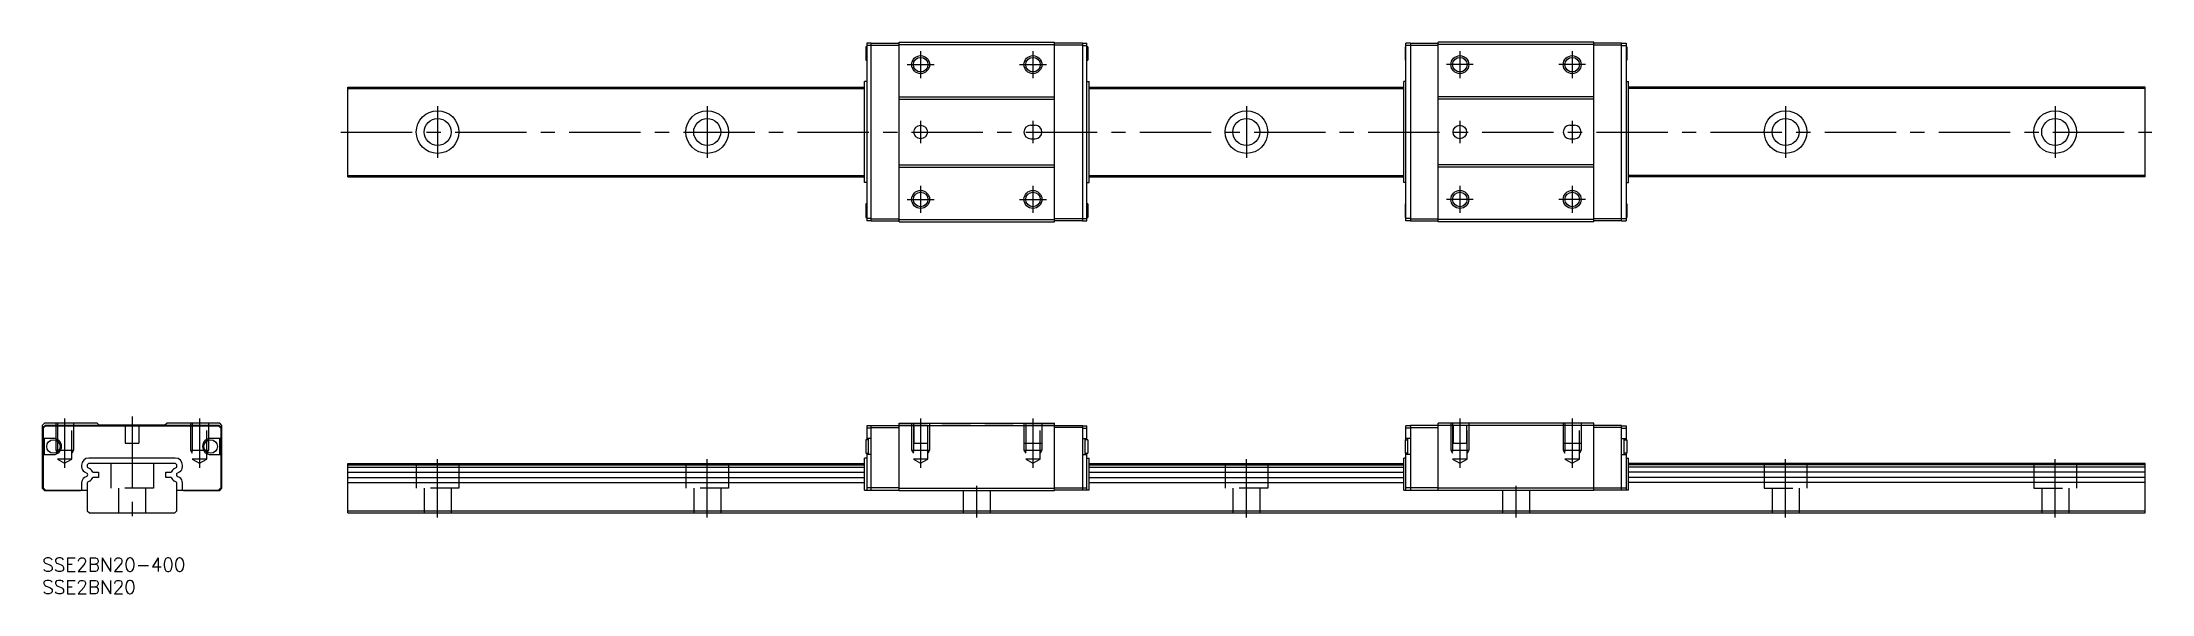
# Model space of a CAD drawing. Extents: x 0 to 469, y -8 to 115.
import ezdxf

# ---------------------------------------------------------------- set-up
doc = ezdxf.new("R2010")
doc.units = 0
doc.header["$LTSCALE"] = 0.5
doc.linetypes.add('CENTER', pattern=[50.8, 31.75, -6.35, 6.35, -6.35])
doc.linetypes.add('DASHED', pattern=[19.05, 12.7, -6.35])
for name, color, linetype in [('MSM_CENTER', 1, 'CENTER'), ('MSM_CONTINUOUS', 7, 'CONTINUOUS'), ('MSM_DASHED', 4, 'DASHED'), ('MSM_NARROW', 5, 'CONTINUOUS'), ('MSM_PART_NUMBER', 7, 'CONTINUOUS')]:
    doc.layers.add(name, color=color, linetype=linetype)
doc.styles.get("Standard").update_dxf_attribs({"font": 'txt.shx', "height": 3, "bigfont": 'bigfont.shx'})

# ---------------------------------------------------------------- blocks, each defined once
blk = doc.blocks.new('*U2')
at = {"layer": 'MSM_PART_NUMBER'}
blk.add_text('SSE2BN20-400', height=3, dxfattribs=at).set_placement((0, -3))
blk = doc.blocks.new('*U3')
at = {"layer": 'MSM_PART_NUMBER'}
blk.add_text('SSE2BN20', height=3, dxfattribs=at).set_placement((0, -8))

msp = doc.modelspace()

# ---------------------------------------------------------------- linework, layer by layer
at = {"layer": 'MSM_CENTER'}
for p, q in [((195.5, 112.79), (195.5, 106.79)), ((220.5, 112.79), (220.5, 106.79)), ((315.5, 112.79), (315.5, 106.79)), ((340.5, 112.79), (340.5, 106.79)), ((192.5, 109.79), (198.5, 109.79)), ((217.5, 109.79), (223.5, 109.79)), ((318.5, 109.79), (312.5, 109.79)), ((343.5, 109.79), (337.5, 109.79)), ((88, 100.54), (88, 89.04)), ((148, 100.54), (148, 89.04)), ((268, 100.54), (268, 89.04)), ((388, 100.54), (388, 89.04)), ((448, 100.54), (448, 89.04)), ((66.5, 94.79), (469.5, 94.79)), ((195.5, 97.29), (195.5, 92.29)), ((220.5, 97.29), (220.5, 92.29)), ((315.5, 97.29), (315.5, 92.29)), ((340.5, 97.29), (340.5, 92.29)), ((195.5, 82.79), (195.5, 76.79)), ((220.5, 82.79), (220.5, 76.79)), ((315.5, 82.79), (315.5, 76.79)), ((340.5, 82.79), (340.5, 76.79)), ((192.5, 79.79), (198.5, 79.79)), ((217.5, 79.79), (223.5, 79.79)), ((318.5, 79.79), (312.5, 79.79)), ((343.5, 79.79), (337.5, 79.79)), ((5, 31), (5, 20.06)), ((20, 31.5), (20, 8.5)), ((35, 31), (35, 20.06)), ((195.5, 31), (195.5, 20.06)), ((220.5, 31), (220.5, 20.06)), ((315.5, 31), (315.5, 20.06)), ((340.5, 31), (340.5, 20.06)), ((88, 9), (88, 22)), ((148, 9), (148, 22)), ((268, 9), (268, 22)), ((388, 9), (388, 22)), ((448, 9), (448, 22)), ((208, 9), (208, 16)), ((328, 9), (328, 16))]:
    msp.add_line(p, q, dxfattribs=at)
at = {"layer": 'MSM_CONTINUOUS'}
for p, q in [((183.3, 113.79), (183.3, 110.79)), ((183.5, 113.79), (183.3, 113.79)), ((184.5, 114.54), (183.5, 114.54)), ((183.5, 114.54), (183.5, 75.04)), ((184.5, 114.04), (183.5, 114.04)), ((184.5, 74.99), (184.5, 114.59)), ((184.5, 114.59), (190.7, 114.59)), ((184.5, 114.09), (190.7, 114.09)), ((190.7, 74.79), (190.7, 114.79)), ((190.7, 114.79), (225.3, 114.79)), ((190.7, 114.29), (225.3, 114.29)), ((225.3, 74.79), (225.3, 114.79)), ((231.5, 114.59), (225.3, 114.59)), ((231.5, 114.09), (225.3, 114.09)), ((231.5, 114.59), (231.5, 74.99)), ((231.5, 114.54), (232.5, 114.54)), ((231.5, 114.04), (232.5, 114.04)), ((232.5, 75.04), (232.5, 114.54)), ((232.7, 113.79), (232.5, 113.79)), ((232.7, 113.79), (232.7, 110.79)), ((303.3, 113.79), (303.3, 110.79)), ((303.3, 113.79), (303.5, 113.79)), ((304.5, 114.54), (303.5, 114.54)), ((303.5, 75.04), (303.5, 114.54)), ((304.5, 114.04), (303.5, 114.04)), ((304.5, 114.59), (304.5, 74.99)), ((304.5, 114.59), (310.7, 114.59)), ((304.5, 114.09), (310.7, 114.09)), ((310.7, 74.79), (310.7, 114.79)), ((345.3, 114.79), (310.7, 114.79)), ((345.3, 114.29), (310.7, 114.29)), ((345.3, 74.79), (345.3, 114.79)), ((351.5, 114.59), (345.3, 114.59)), ((351.5, 114.09), (345.3, 114.09)), ((351.5, 74.99), (351.5, 114.59)), ((351.5, 114.54), (352.5, 114.54)), ((351.5, 114.04), (352.5, 114.04)), ((352.5, 114.54), (352.5, 75.04)), ((352.5, 113.79), (352.7, 113.79)), ((352.7, 113.79), (352.7, 110.79)), ((183.3, 110.79), (183.5, 110.79)), ((232.5, 110.79), (232.7, 110.79)), ((303.5, 110.79), (303.3, 110.79)), ((352.7, 110.79), (352.5, 110.79)), ((68, 84.79), (68, 104.79)), ((68, 104.79), (183, 104.79)), ((68, 104.49), (183, 104.49)), ((183.5, 106.02), (183, 106.02)), ((183, 83.56), (183, 106.02)), ((232.5, 106.02), (233, 106.02)), ((233, 83.56), (233, 106.02)), ((233, 104.79), (303, 104.79)), ((233, 104.49), (303, 104.49)), ((303.5, 106.02), (303, 106.02)), ((303, 83.56), (303, 106.02)), ((352.5, 106.02), (353, 106.02)), ((353, 83.56), (353, 106.02)), ((468, 104.79), (353, 104.79)), ((468, 104.49), (353, 104.49)), ((468, 84.79), (468, 104.79)), ((190.7, 102.59), (225.3, 102.59)), ((190.7, 102.09), (225.3, 102.09)), ((345.3, 102.59), (310.7, 102.59)), ((345.3, 102.09), (310.7, 102.09)), ((220, 96.29), (221, 96.29)), ((340, 96.29), (341, 96.29)), ((220, 93.29), (221, 93.29)), ((340, 93.29), (341, 93.29)), ((68, 85.09), (183, 85.09)), ((68, 84.79), (183, 84.79)), ((190.7, 87.49), (225.3, 87.49)), ((190.7, 86.99), (225.3, 86.99)), ((233, 85.09), (303, 85.09)), ((233, 84.79), (303, 84.79)), ((345.3, 87.49), (310.7, 87.49)), ((345.3, 86.99), (310.7, 86.99)), ((468, 85.09), (353, 85.09)), ((468, 84.79), (353, 84.79)), ((183.5, 83.56), (183, 83.56)), ((232.5, 83.56), (233, 83.56)), ((303.5, 83.56), (303, 83.56)), ((352.5, 83.56), (353, 83.56)), ((183.3, 78.79), (183.3, 75.79)), ((183.5, 78.79), (183.3, 78.79)), ((183.3, 75.79), (183.5, 75.79)), ((184.5, 75.54), (183.5, 75.54)), ((184.5, 75.49), (190.7, 75.49)), ((190.7, 75.29), (225.3, 75.29)), ((231.5, 75.49), (225.3, 75.49)), ((231.5, 75.54), (232.5, 75.54)), ((232.7, 78.79), (232.5, 78.79)), ((232.5, 75.79), (232.7, 75.79)), ((232.7, 78.79), (232.7, 75.79)), ((303.3, 78.79), (303.3, 75.79)), ((303.3, 78.79), (303.5, 78.79)), ((303.5, 75.79), (303.3, 75.79)), ((304.5, 75.54), (303.5, 75.54)), ((304.5, 75.49), (310.7, 75.49)), ((345.3, 75.29), (310.7, 75.29)), ((351.5, 75.49), (345.3, 75.49)), ((351.5, 75.54), (352.5, 75.54)), ((352.5, 78.79), (352.7, 78.79)), ((352.7, 75.79), (352.5, 75.79)), ((352.7, 78.79), (352.7, 75.79)), ((184.5, 75.04), (183.5, 75.04)), ((184.5, 74.99), (190.7, 74.99)), ((190.7, 74.79), (225.3, 74.79)), ((231.5, 74.99), (225.3, 74.99)), ((231.5, 75.04), (232.5, 75.04)), ((304.5, 75.04), (303.5, 75.04)), ((304.5, 74.99), (310.7, 74.99)), ((345.3, 74.79), (310.7, 74.79)), ((351.5, 74.99), (345.3, 74.99)), ((351.5, 75.04), (352.5, 75.04)), ((0.5, 30), (0, 29.5)), ((0, 29.5), (0, 15.5)), ((0.7, 29.5), (0.2, 29)), ((0.2, 29), (0.2, 15.6)), ((0.25, 28.9), (0.75, 29.4)), ((0.25, 26.6), (0.25, 28.9)), ((12.2, 30), (0.5, 30)), ((39.3, 29.5), (0.7, 29.5)), ((0.75, 29.4), (39.25, 29.4)), ((12.7, 29.55), (12.2, 30)), ((27.3, 29.55), (12.7, 29.55)), ((27.8, 30), (27.3, 29.55)), ((39.5, 30), (27.8, 30)), ((39.25, 29.4), (39.75, 28.9)), ((39.8, 29), (39.3, 29.5)), ((40, 29.5), (39.5, 30)), ((39.75, 28.9), (39.75, 26.6)), ((39.8, 15.6), (39.8, 29)), ((40, 15.5), (40, 29.5)), ((183.5, 29.4), (183.5, 26.3)), ((184.5, 29.4), (183.5, 29.4)), ((184.5, 28.9), (183.5, 28.9)), ((184.5, 15.1), (184.5, 29.5)), ((184.5, 29.5), (231.5, 29.5)), ((184.5, 29), (190.7, 29)), ((190.7, 15), (190.7, 30)), ((190.7, 30), (225.3, 30)), ((225.3, 15), (225.3, 30)), ((231.5, 29), (225.3, 29)), ((231.5, 29.5), (231.5, 15.1)), ((231.5, 29.4), (232.5, 29.4)), ((231.5, 28.9), (232.5, 28.9)), ((232.5, 26.3), (232.5, 29.4)), ((303.5, 26.3), (303.5, 29.4)), ((304.5, 29.4), (303.5, 29.4)), ((304.5, 28.9), (303.5, 28.9)), ((304.5, 29.5), (304.5, 15.1)), ((351.5, 29.5), (304.5, 29.5)), ((304.5, 29), (310.7, 29)), ((310.7, 15), (310.7, 30)), ((345.3, 30), (310.7, 30)), ((345.3, 15), (345.3, 30)), ((351.5, 29), (345.3, 29)), ((351.5, 15.1), (351.5, 29.5)), ((351.5, 29.4), (352.5, 29.4)), ((351.5, 28.9), (352.5, 28.9)), ((352.5, 29.4), (352.5, 26.3)), ((2.5, 26.6), (0.25, 26.6)), ((0.45, 26.6), (0.45, 23)), ((39.75, 26.6), (37.5, 26.6)), ((39.55, 23), (39.55, 26.6)), ((183.9, 26.3), (183.3, 26.3)), ((183.3, 26.3), (183.3, 23.3)), ((184.5, 26.6), (183.5, 26.6)), ((183.9, 23), (183.9, 26.6)), ((231.5, 26.6), (232.5, 26.6)), ((232.1, 23), (232.1, 26.6)), ((232.7, 26.3), (232.1, 26.3)), ((232.7, 26.3), (232.7, 23.3)), ((303.3, 26.3), (303.9, 26.3)), ((303.3, 26.3), (303.3, 23.3)), ((304.5, 26.6), (303.5, 26.6)), ((303.9, 23), (303.9, 26.6)), ((351.5, 26.6), (352.5, 26.6)), ((352.1, 23), (352.1, 26.6)), ((352.1, 26.3), (352.7, 26.3)), ((352.7, 26.3), (352.7, 23.3)), ((0.25, 23), (2.5, 23)), ((0.25, 15.6), (0.25, 23)), ((8.77, 20.63), (8.77, 20.26)), ((9.42, 19.14), (9.93, 18.85)), ((10.3, 21), (10, 20.7)), ((10, 20.7), (10, 20.22)), ((10, 20.22), (10.56, 19.9)), ((29.7, 21), (10.3, 21)), ((29.63, 22.23), (10.37, 22.23)), ((11.28, 19.1), (12.5, 19.1)), ((12.5, 19.1), (12.5, 17.9)), ((27.5, 17.9), (27.5, 19.1)), ((27.5, 19.1), (28.72, 19.1)), ((29.44, 19.9), (30, 20.22)), ((30, 20.7), (29.7, 21)), ((30, 20.22), (30, 20.7)), ((30.07, 18.85), (30.58, 19.14)), ((31.23, 20.26), (31.23, 20.63)), ((37.5, 23), (39.75, 23)), ((39.75, 23), (39.75, 15.6)), ((68, 10), (68, 21)), ((68, 21), (183, 21)), ((68, 20.7), (183, 20.7)), ((68, 20.22), (183, 20.22)), ((68, 19.1), (183, 19.1)), ((183, 15.1), (183, 22.23)), ((183.5, 22.23), (183, 22.23)), ((183.3, 23.3), (183.9, 23.3)), ((183.5, 23.3), (183.5, 15.1)), ((184.5, 23), (183.5, 23)), ((231.5, 23), (232.5, 23)), ((232.1, 23.3), (232.7, 23.3)), ((232.5, 15.1), (232.5, 23.3)), ((232.5, 22.23), (233, 22.23)), ((233, 15.1), (233, 22.23)), ((233, 21), (303, 21)), ((233, 20.7), (303, 20.7)), ((233, 20.22), (303, 20.22)), ((233, 19.1), (303, 19.1)), ((303, 15.1), (303, 22.23)), ((303.5, 22.23), (303, 22.23)), ((303.9, 23.3), (303.3, 23.3)), ((303.5, 15.1), (303.5, 23.3)), ((304.5, 23), (303.5, 23)), ((351.5, 23), (352.5, 23)), ((352.7, 23.3), (352.1, 23.3)), ((352.5, 23.3), (352.5, 15.1)), ((352.5, 22.23), (353, 22.23)), ((353, 15.1), (353, 22.23)), ((468, 21), (353, 21)), ((468, 20.7), (353, 20.7)), ((468, 20.22), (353, 20.22)), ((468, 19.1), (353, 19.1)), ((468, 10), (468, 21)), ((0, 15.5), (0.5, 15)), ((0.2, 15.6), (0.7, 15.1)), ((0.75, 15.1), (0.25, 15.6)), ((0.5, 15), (8.53, 15)), ((0.7, 15.1), (10, 15.1)), ((8.53, 15), (8.74, 15.1)), ((8.77, 16.74), (8.77, 15.1)), ((9.93, 18.15), (9.42, 17.86)), ((10.56, 17.1), (10, 16.78)), ((10, 16.78), (10, 10.5)), ((12.5, 17.9), (11.28, 17.9)), ((28.72, 17.9), (27.5, 17.9)), ((30, 16.78), (29.44, 17.1)), ((30, 10.5), (30, 16.78)), ((30, 15.1), (39.3, 15.1)), ((30.58, 17.86), (30.07, 18.15)), ((31.23, 15.1), (31.23, 16.74)), ((31.26, 15.1), (31.47, 15)), ((31.47, 15), (39.5, 15)), ((39.75, 15.6), (39.25, 15.1)), ((39.3, 15.1), (39.8, 15.6)), ((39.5, 15), (40, 15.5)), ((68, 17.9), (183, 17.9)), ((68, 16.78), (183, 16.78)), ((183, 15.1), (190.65, 15.1)), ((190.7, 15.6), (183.5, 15.6)), ((190.65, 15.1), (190.65, 15.15)), ((190.65, 15.15), (190.7, 15.15)), ((190.7, 15.5), (225.3, 15.5)), ((190.7, 15), (225.3, 15)), ((225.3, 15.6), (232.5, 15.6)), ((225.35, 15.15), (225.3, 15.15)), ((225.35, 15.15), (225.35, 15.1)), ((233, 15.1), (225.35, 15.1)), ((233, 17.9), (303, 17.9)), ((233, 16.78), (303, 16.78)), ((303, 15.1), (310.65, 15.1)), ((310.7, 15.6), (303.5, 15.6)), ((310.65, 15.15), (310.7, 15.15)), ((310.65, 15.15), (310.65, 15.1)), ((345.3, 15.5), (310.7, 15.5)), ((345.3, 15), (310.7, 15)), ((345.3, 15.6), (352.5, 15.6)), ((345.35, 15.15), (345.3, 15.15)), ((345.35, 15.1), (345.35, 15.15)), ((353, 15.1), (345.35, 15.1)), ((468, 17.9), (353, 17.9)), ((468, 16.78), (353, 16.78)), ((10, 10.5), (10.5, 10)), ((10.5, 10), (29.5, 10)), ((29.5, 10), (30, 10.5)), ((68, 10.5), (468, 10.5)), ((68, 10), (468, 10))]:
    msp.add_line(p, q, dxfattribs=at)
for centre, radius in [((195.5, 109.79), 1.62), ((220.5, 109.79), 1.62), ((315.5, 109.79), 1.62), ((340.5, 109.79), 1.62), ((88, 94.79), 4.75), ((148, 94.79), 4.75), ((268, 94.79), 4.75), ((388, 94.79), 4.75), ((448, 94.79), 4.75), ((88, 94.79), 3), ((148, 94.79), 3), ((195.5, 94.79), 1.5), ((268, 94.79), 3), ((315.5, 94.79), 1.5), ((388, 94.79), 3), ((448, 94.79), 3), ((195.5, 79.79), 1.62), ((220.5, 79.79), 1.62), ((315.5, 79.79), 1.62), ((340.5, 79.79), 1.62), ((2.5, 24.8), 1.5), ((37.5, 24.8), 1.5)]:
    msp.add_circle(centre, radius, dxfattribs=at)
for centre, radius, start, end in [((220, 94.79), 1.5, 90, 270), ((221, 94.79), 1.5, 270, 90), ((340, 94.79), 1.5, 90, 270), ((341, 94.79), 1.5, 270, 90), ((2.5, 24.8), 1.8, 270, 90), ((37.5, 24.8), 1.8, 90, 270), ((10.37, 20.63), 1.6, 90, 180), ((10.07, 20.26), 1.3, 180, 239.9972), ((9.73, 18.5), 0.4, 300.0028, 59.9972), ((9.68, 18.38), 1.75, 24.1151, 60.0008), ((30.31, 18.38), 1.75, 119.9992, 155.8849), ((29.63, 20.63), 1.6, 0, 90), ((30.27, 18.5), 0.4, 120.0028, 239.9972), ((29.93, 20.26), 1.3, 300.0028, 0), ((10.07, 16.74), 1.3, 120.0028, 180), ((9.68, 18.61), 1.75, 299.9992, 335.8849), ((30.31, 18.61), 1.75, 204.1151, 240.0008), ((29.93, 16.74), 1.3, 0, 59.9972)]:
    msp.add_arc(centre, radius, start, end, dxfattribs=at)
at = {"layer": 'MSM_DASHED'}
for p, q in [((3, 30), (3, 24)), ((3.38, 30), (3.38, 22)), ((6.62, 22), (6.62, 30)), ((7, 30), (7, 24)), ((18.5, 29.55), (18.5, 25.55)), ((21.5, 29.55), (21.5, 25.55)), ((33, 30), (33, 24)), ((33.38, 30), (33.38, 22)), ((36.62, 22), (36.62, 30)), ((37, 30), (37, 24)), ((190.7, 29.55), (225.3, 29.55)), ((193.5, 30), (193.5, 24)), ((193.88, 30), (193.88, 22)), ((194, 29.55), (194, 25.55)), ((197, 29.55), (197, 25.55)), ((197.12, 22), (197.12, 30)), ((197.5, 30), (197.5, 24)), ((218.5, 30), (218.5, 24)), ((218.88, 30), (218.88, 22)), ((222.12, 22), (222.12, 30)), ((222.5, 30), (222.5, 24)), ((310.7, 29.55), (345.3, 29.55)), ((313.5, 30), (313.5, 24)), ((313.88, 30), (313.88, 22)), ((314, 29.55), (314, 25.55)), ((317, 29.55), (317, 25.55)), ((317.12, 22), (317.12, 30)), ((317.5, 30), (317.5, 24)), ((338.5, 30), (338.5, 24)), ((338.88, 30), (338.88, 22)), ((342.12, 22), (342.12, 30)), ((342.5, 30), (342.5, 24)), ((3, 24), (7, 24)), ((3, 24), (3.38, 23.34)), ((7, 24), (6.62, 23.34)), ((18.5, 25.55), (21.5, 25.55)), ((33, 24), (37, 24)), ((33, 24), (33.38, 23.34)), ((37, 24), (36.62, 23.34)), ((193.5, 24), (197.5, 24)), ((193.5, 24), (193.88, 23.34)), ((194, 25.55), (197, 25.55)), ((197.5, 24), (197.12, 23.34)), ((218.5, 25.55), (222.5, 25.55)), ((218.5, 24), (222.5, 24)), ((218.5, 24), (218.88, 23.34)), ((222.5, 24), (222.12, 23.34)), ((313.5, 24), (317.5, 24)), ((313.5, 24), (313.88, 23.34)), ((314, 25.55), (317, 25.55)), ((317.5, 24), (317.12, 23.34)), ((338.5, 25.55), (342.5, 25.55)), ((338.5, 24), (342.5, 24)), ((338.5, 24), (338.88, 23.34)), ((342.5, 24), (342.12, 23.34)), ((3.38, 22), (5, 21.06)), ((6.62, 22), (3.38, 22)), ((5, 21.06), (6.62, 22)), ((15.25, 21), (15.25, 15.5)), ((24.75, 21), (24.75, 15.5)), ((33.38, 22), (35, 21.06)), ((36.62, 22), (33.38, 22)), ((35, 21.06), (36.62, 22)), ((83.25, 21), (83.25, 15.5)), ((92.75, 21), (92.75, 15.5)), ((143.25, 21), (143.25, 15.5)), ((152.75, 21), (152.75, 15.5)), ((193.88, 22), (195.5, 21.06)), ((197.12, 22), (193.88, 22)), ((195.5, 21.06), (197.12, 22)), ((218.88, 22), (220.5, 21.06)), ((222.12, 22), (218.88, 22)), ((220.5, 21.06), (222.12, 22)), ((263.25, 21), (263.25, 15.5)), ((272.75, 21), (272.75, 15.5)), ((313.88, 22), (315.5, 21.06)), ((317.12, 22), (313.88, 22)), ((315.5, 21.06), (317.12, 22)), ((338.88, 22), (340.5, 21.06)), ((342.12, 22), (338.88, 22)), ((340.5, 21.06), (342.12, 22)), ((383.25, 21), (383.25, 15.5)), ((392.75, 21), (392.75, 15.5)), ((443.25, 21), (443.25, 15.5)), ((452.75, 21), (452.75, 15.5)), ((24.75, 15.5), (15.25, 15.5)), ((17, 15.5), (17, 10)), ((23, 15.5), (23, 10)), ((92.75, 15.5), (83.25, 15.5)), ((85, 15.5), (85, 10)), ((91, 15.5), (91, 10)), ((152.75, 15.5), (143.25, 15.5)), ((145, 15.5), (145, 10)), ((151, 15.5), (151, 10)), ((205, 15), (205, 10)), ((211, 15), (211, 10)), ((272.75, 15.5), (263.25, 15.5)), ((265, 15.5), (265, 10)), ((271, 15.5), (271, 10)), ((325, 15), (325, 10)), ((331, 15), (331, 10)), ((383.25, 15.5), (392.75, 15.5)), ((385, 15.5), (385, 10)), ((391, 15.5), (391, 10)), ((443.25, 15.5), (452.75, 15.5)), ((445, 15.5), (445, 10)), ((451, 15.5), (451, 10))]:
    msp.add_line(p, q, dxfattribs=at)
at = {"layer": 'MSM_NARROW'}
for centre in [(195.5, 109.79), (220.5, 109.79), (315.5, 109.79), (340.5, 109.79), (195.5, 79.79), (220.5, 79.79), (315.5, 79.79), (340.5, 79.79)]:
    msp.add_circle(centre, 2, dxfattribs=at)

# ---------------------------------------------------------------- block references
at = {"layer": 'MSM_CONTINUOUS'}
for name in ['*U2', '*U3']:
    msp.add_blockref(name, (0, 0), dxfattribs=at)

doc.saveas('drawing.dxf')
